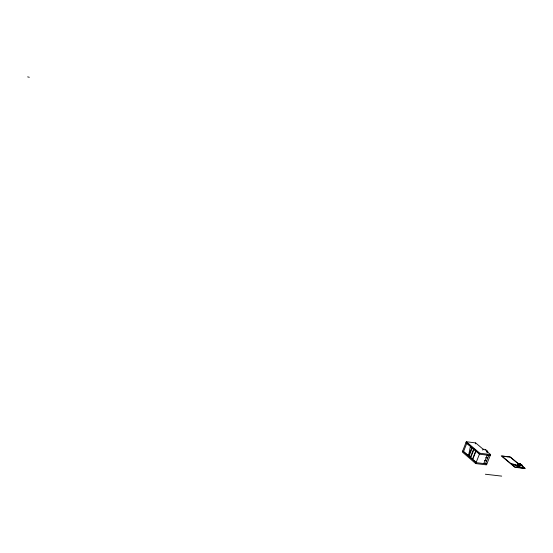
<?xml version="1.0" encoding="UTF-8"?>
<svg xmlns="http://www.w3.org/2000/svg" width="553" height="553" viewBox="0 0 553 553"><rect width="100%" height="100%" fill="white"/><g stroke="black" fill="none" stroke-linecap="round" stroke-linejoin="round"><path stroke-width="0.83" d="M468.488 456.087L470.161 447.453L472.345 447.723L469.034 456.149L468.488 456.087L471.799 447.654M487.387 452.313L487.753 451.379L485.52 449.492L483.087 449.188L475.677 442.925L466.31 441.729L462.294 451.981L475.704 463.587L486.502 464.873L490.594 454.559L486.675 451.241L486.301 452.181M475.31 443.852L475.677 442.925M475.704 463.587L479.797 453.218L466.31 441.729M482.714 450.121L483.087 449.188M485.154 450.425L485.52 449.492M487.207 455.126L483.854 463.58L483.46 463.241M488.838 455.326L485.486 463.773L485.092 463.435M485.375 474.232L501.709 476.119M517.304 464.893L519.495 465.197A2.454 0.726 22.9 0 1 519.06 466.124L516.633 465.833A2.454 0.726 22.9 0 1 513.433 464.465L515.576 464.727L511.221 463.843L502.096 456.211L504.253 456.474L503.866 456.149L501.184 455.817L514.891 467.299L525.35 468.55L521.368 465.239L522.419 465.37L521.97 464.997L519.841 464.741A2.447 0.719 22.9 0 1 520.283 463.815L517.712 463.359L510.336 457.227L507.799 456.64L510.26 456.944L517.788 463.2L520.594 463.856L520.221 463.767M519.62 466.594L517.504 466.338L518.887 467.485L524.631 468.177L521.05 465.204L517.421 464.762L520.995 467.741M486.875 463.939L476.078 462.647L462.661 451.048M479.797 453.218L490.594 454.559M503.963 456.232L507.896 456.716M504.156 456.391L508.096 456.882M490.221 455.499L479.423 454.165L465.944 442.663M486.675 451.241L487.753 451.379M27.65 76.881L29.302 77.268M521.652 464.955L516.868 464.527L517.366 464.942M523.608 468.052L524.009 468.391M522.025 467.866L522.426 468.197M519.488 466.573L520.864 467.727M487.324 457.808L487.718 458.147L485.693 457.608M479.582 453.895L476.078 450.909L472.746 459.363L476.237 462.37M486.211 460.621L486.605 460.96L484.58 460.428M466.87 443.057L463.587 451.442L472.511 459.156L475.843 450.709L466.87 443.057M473.541 449.147L470.223 457.587L470.769 457.649L474.087 449.216L473.541 449.147M515.002 464.472L511.456 464.043L515.023 467.022L518.569 467.451L515.002 464.472"/></g></svg>
